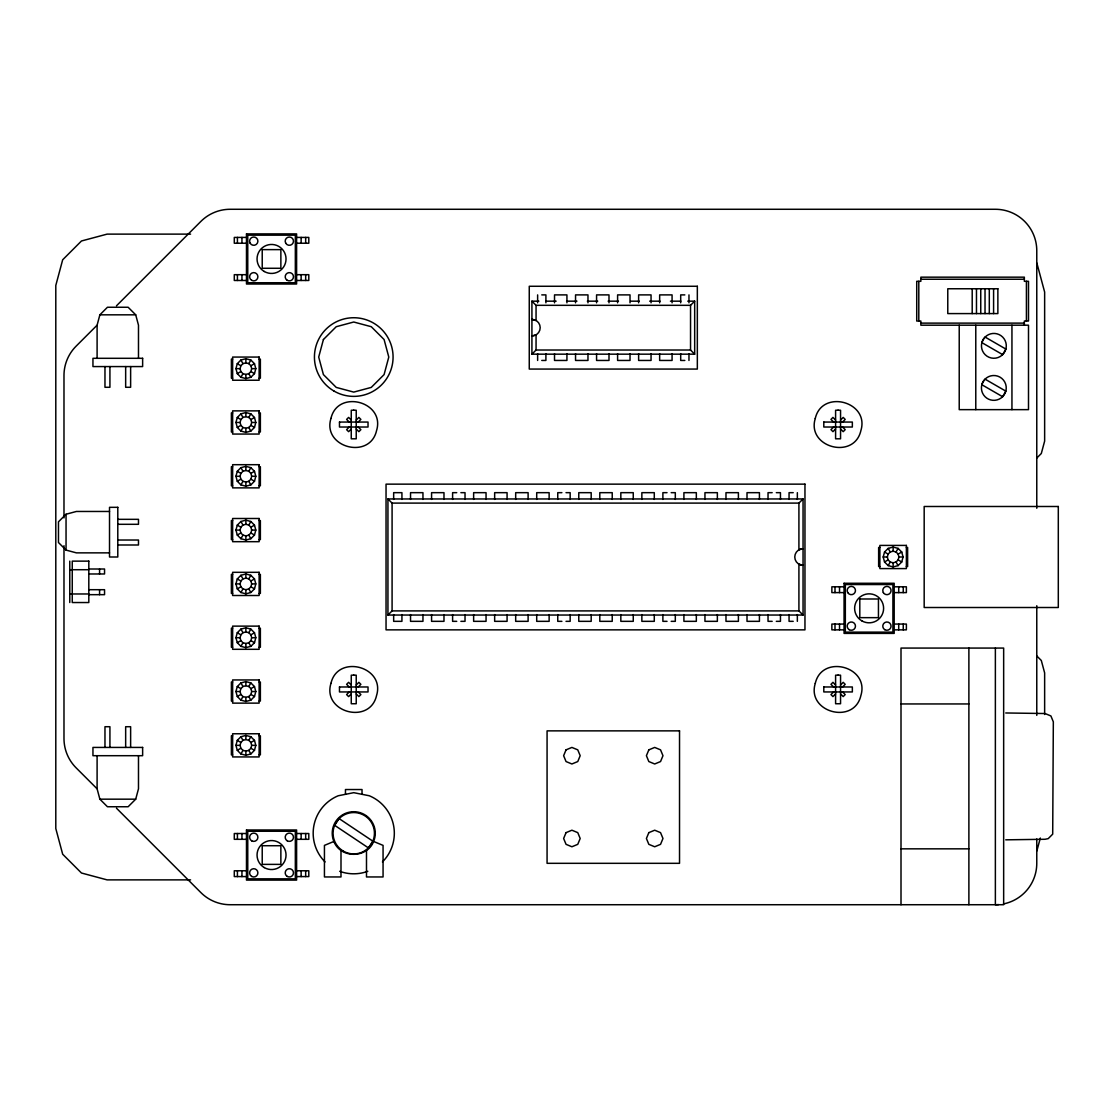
<?xml version="1.0" encoding="UTF-8"?>
<svg xmlns="http://www.w3.org/2000/svg" width="1114" height="1114" viewBox="0 0 1114 1114"><rect width="100%" height="100%" fill="white"/><g stroke="black" fill="none" stroke-linecap="round" stroke-linejoin="round"><path stroke-width="1.5" d="M138.484 358.304L138.484 325.191L135.713 314.83L128.138 307.255L107.445 307.255L99.87 314.83L97.099 325.191L97.099 358.304M235.945 368.65L237.282 363.679L240.916 360.045L245.874 358.722L250.845 360.045L254.479 363.679L255.816 368.65L254.479 373.622L250.845 377.256L245.874 378.579L240.916 377.256L237.282 373.622L235.945 368.65L240.081 368.65L240.861 365.754L242.977 363.637L245.874 362.858L248.784 363.637L250.901 365.754L251.68 368.65L250.901 371.547L248.784 373.663L245.874 374.443L242.977 373.663L240.861 371.547L240.081 368.65M235.945 422.471L237.282 417.499L240.916 413.865L245.874 412.528L250.845 413.865L254.479 417.499L255.816 422.471L254.479 427.428L250.845 431.062L245.874 432.399L240.916 431.062L237.282 427.428L235.945 422.471L240.081 422.471L240.861 419.56L242.977 417.444L245.874 416.664L248.784 417.444L250.901 419.56L251.68 422.471L250.901 425.367L248.784 427.484L245.874 428.263L242.977 427.484L240.861 425.367L240.081 422.471M97.099 755.696L97.099 788.809L99.87 799.17L107.445 806.745L128.138 806.745L135.713 799.17L138.484 788.809L138.484 755.696M235.945 476.277L237.282 471.306L240.916 467.671L245.874 466.348L250.845 467.671L254.479 471.306L255.816 476.277L254.479 481.248L250.845 484.882L245.874 486.219L240.916 484.882L237.282 481.248L235.945 476.277L240.081 476.277L240.861 473.38L242.977 471.264L245.874 470.484L248.784 471.264L250.901 473.38L251.68 476.277L250.901 479.173L248.784 481.304L245.874 482.07L242.977 481.304L240.861 479.173L240.081 476.277M235.945 530.097L237.282 525.126L240.916 521.491L245.874 520.154L250.845 521.491L254.479 525.126L255.816 530.097L254.479 535.054L250.845 538.703L245.874 540.025L240.916 538.703L237.282 535.054L235.945 530.097L240.081 530.097L240.861 527.201L242.977 525.07L245.874 524.304L248.784 525.07L250.901 527.201L251.68 530.097L250.901 532.993L248.784 535.11L245.874 535.89L242.977 535.11L240.861 532.993L240.081 530.097M235.945 583.903L237.282 578.946L240.916 575.297L245.874 573.975L250.845 575.297L254.479 578.946L255.816 583.903L254.479 588.874L250.845 592.509L245.874 593.846L240.916 592.509L237.282 588.874L235.945 583.903L240.081 583.903L240.861 581.007L242.977 578.89L245.874 578.11L248.784 578.89L250.901 581.007L251.68 583.903L250.901 586.799L248.784 588.93L245.874 589.696L242.977 588.93L240.861 586.799L240.081 583.903M235.945 637.723L237.282 632.752L240.916 629.118L245.874 627.781L250.845 629.118L254.479 632.752L255.816 637.723L254.479 642.694L250.845 646.329L245.874 647.652L240.916 646.329L237.282 642.694L235.945 637.723L240.081 637.723L240.861 634.827L242.977 632.696L245.874 631.93L248.784 632.696L250.901 634.827L251.68 637.723L250.901 640.62L248.784 642.736L245.874 643.516L242.977 642.736L240.861 640.62L240.081 637.723M235.945 691.529L237.282 686.572L240.916 682.938L245.874 681.601L250.845 682.938L254.479 686.572L255.816 691.529L254.479 696.501L250.845 700.135L245.874 701.472L240.916 700.135L237.282 696.501L235.945 691.529L240.081 691.529L240.861 688.633L242.977 686.516L245.874 685.737L248.784 686.516L250.901 688.633L251.68 691.529L250.901 694.44L248.784 696.556L245.874 697.336L242.977 696.556L240.861 694.44L240.081 691.529M235.945 745.35L237.282 740.378L240.916 736.744L245.874 735.421L250.845 736.744L254.479 740.378L255.816 745.35L254.479 750.321L250.845 753.955L245.874 755.278L240.916 753.955L237.282 750.321L235.945 745.35L240.081 745.35L240.861 742.453L242.977 740.337L245.874 739.557L248.784 740.337L250.901 742.453L251.68 745.35L250.901 748.246L248.784 750.363L245.874 751.142L242.977 750.363L240.861 748.246L240.081 745.35M883.193 557L884.53 552.029L888.164 548.394L893.136 547.071L898.093 548.394L901.741 552.029L903.064 557L901.741 561.971L898.093 565.606L893.136 566.929L888.164 565.606L884.53 561.971L883.193 557L887.343 557L888.109 554.104L890.239 551.987L893.136 551.207L896.032 551.987L898.149 554.104L898.928 557L898.149 559.896L896.032 562.013L893.136 562.793L890.239 562.013L888.109 559.896L887.343 557M1036.869 850.915L1040.323 838.034M240.916 377.256L242.977 373.663M248.784 363.637L250.845 360.045M240.916 431.062L242.977 427.484M248.784 417.444L250.845 413.865M240.916 484.882L242.977 481.304M248.784 471.264L250.845 467.671M240.916 538.703L242.977 535.11M248.784 525.07L250.845 521.491M240.916 592.509L242.977 588.93M248.784 578.89L250.845 575.297M240.916 646.329L242.977 642.736M248.784 632.696L250.845 629.118M240.916 700.135L242.977 696.556M248.784 686.516L250.845 682.938M240.916 753.955L242.977 750.363M248.784 740.337L250.845 736.744M888.164 565.606L890.239 562.013M896.032 551.987L898.093 548.394M373.636 841.474C366.952 858.588 340.536 858.588 333.866 841.474A21.528 21.528 0 0 1 353.751 811.716A21.528 21.528 0 0 1 373.636 841.474L383.063 845.387L383.063 876.955L366.492 876.955L366.492 850.107M96.904 325.385L76.1 346.175A41.399 41.399 0 0 0 63.985 375.446L63.985 517.913M116.469 305.807L200.882 221.407A41.399 41.399 0 0 1 230.152 209.279L995.373 209.279A41.399 41.399 0 0 1 1036.772 250.678L1036.772 508.263M109.52 511.465L76.393 511.465L66.046 514.236L58.471 521.812L58.471 542.518L66.046 550.093L76.393 552.864L109.52 552.864M349.267 427.024L346.621 429.656L347.61 430.672L348.626 431.661L351.258 429.015M356.229 420.048L358.861 417.416L359.878 418.404L360.866 419.421L358.235 422.053M538.842 301.17L531.921 301.17L531.921 354.168L536.057 350.019L690.541 350.019L694.676 354.168L694.676 301.17L687.756 301.17M531.921 301.17L536.057 305.32L690.541 305.32L694.676 301.17M387.937 615.039L392.086 610.904L798.919 610.904L803.055 615.039L803.055 498.961L387.937 498.961L387.937 615.039L803.055 615.039M349.267 691.947L346.621 694.579L347.61 695.596L348.626 696.584L351.258 693.952M356.229 684.985L358.861 682.339L359.878 683.328L360.866 684.344L358.235 686.976M833.592 427.024L830.96 429.656L831.949 430.672L832.952 431.661L835.597 429.015M840.555 420.048L843.201 417.416L844.203 418.404L845.192 419.421L842.56 422.053M387.937 498.961L392.086 503.096L798.919 503.096L803.055 498.961M1036.772 458.063L1041.312 453.509L1044.64 441.088L1044.64 292.063L1036.869 263.085M833.592 691.947L830.96 694.579L831.949 695.596L832.952 696.584L835.597 693.952M840.555 684.985L843.201 682.339L844.203 683.328L845.192 684.344L842.56 686.976M237.282 373.622L240.861 371.547M250.901 365.754L254.479 363.679M237.282 427.428L240.861 425.367M250.901 419.56L254.479 417.499M237.282 481.248L240.861 479.173M250.901 473.38L254.479 471.306M237.282 535.054L240.861 532.993M250.901 527.201L254.479 525.126M237.282 588.874L240.861 586.799M250.901 581.007L254.479 578.946M237.282 642.694L240.861 640.62M250.901 634.827L254.479 632.752M237.282 696.501L240.861 694.44M250.901 688.633L254.479 686.572M237.282 750.321L240.861 748.246M250.901 742.453L254.479 740.378M884.53 561.971L888.109 559.896M898.149 554.104L901.741 552.029M333.866 841.474L324.439 845.387L324.439 876.955L340.995 876.955L340.995 850.107M1005.733 839.831L1045.057 839.274L1048.218 838.633L1052.702 834.135L1053.329 721.83L1050.906 715.954L1045.057 713.531L1005.733 712.974M190.578 234.121L107.125 234.121L81.461 240.986L62.676 259.785L55.797 285.449L55.797 828.551L62.676 854.215L81.461 873.014L107.125 879.879L190.578 879.879M245.874 237.421L234.288 237.421L234.288 243.228L245.874 243.228M297.215 237.421L308.801 237.421L308.801 243.228L297.215 243.228M245.874 274.685L234.288 274.685L234.288 280.477L245.874 280.477M297.215 274.685L308.801 274.685L308.801 280.477L297.215 280.477M920.86 279.238L1024.351 279.238M541.766 294.89L545.902 294.89L545.902 302.827M684.832 294.89L680.696 294.89L680.696 302.827M545.763 301.17L556.151 301.17M566.553 301.17L576.941 301.17M587.329 301.17L597.717 301.17M608.105 301.17L618.493 301.17M630.608 301.17L639.269 301.17M649.657 301.17L660.045 301.17M670.433 301.17L680.835 301.17M99.87 314.83L135.713 314.83M920.86 323.116L1024.351 323.116M531.921 354.168L694.676 354.168M232.631 359.126L231.392 359.126L231.392 378.175L232.631 378.175M259.13 359.126L260.37 359.126L260.37 378.175L259.13 378.175M541.766 360.449L545.902 360.449L545.902 353.709M684.832 360.449L680.696 360.449L680.696 353.709M251.68 368.65L255.816 368.65M232.631 412.946L231.392 412.946L231.392 431.981L232.631 431.981M259.13 412.946L260.37 412.946L260.37 431.981L259.13 431.981M251.68 422.471L255.816 422.471M232.631 466.752L231.392 466.752L231.392 485.801L232.631 485.801M259.13 466.752L260.37 466.752L260.37 485.801L259.13 485.801M251.68 476.277L255.816 476.277M456.74 492.667L452.604 492.667L452.604 499.406M460.876 492.667L465.025 492.667L465.025 499.406M561.888 492.667L557.752 492.667L557.752 499.406M566.023 492.667L570.159 492.667L570.159 499.406M667.035 492.667L662.886 492.667L662.886 499.406M671.171 492.667L675.307 492.667L675.307 499.406M772.169 492.667L768.033 492.667L768.033 499.406M776.319 492.667L780.454 492.667L780.454 499.406M793.21 492.667L789.06 492.667L789.06 499.406M117.792 519.333L138.484 519.333L138.484 524.304L117.792 524.304M232.631 520.572L231.392 520.572L231.392 539.608L232.631 539.608M259.13 520.572L260.37 520.572L260.37 539.608L259.13 539.608M251.68 530.097L255.816 530.097M117.792 540.025L138.484 540.025L138.484 544.997L117.792 544.997M879.879 547.475L878.64 547.475L878.64 566.525L879.879 566.525M906.378 547.475L907.618 547.475L907.618 566.525L906.378 566.525M898.928 557L903.064 557M88.814 569.003L104.549 569.003L104.549 573.975L88.814 573.975M69.778 569.714L88.814 569.714M232.631 574.392L231.392 574.392L231.392 593.428L232.631 593.428M259.13 574.392L260.37 574.392L260.37 593.428L259.13 593.428M251.68 583.903L255.816 583.903M843.451 586.799L831.866 586.799L831.866 592.606L843.451 592.606M894.793 586.799L906.378 586.799L906.378 592.606L894.793 592.606M88.814 589.696L104.549 589.696L104.549 594.667L88.814 594.667M69.778 593.971L88.814 593.971M456.74 621.334L452.604 621.334L452.604 614.594M460.876 621.334L465.025 621.334L465.025 614.594M561.888 621.334L557.752 621.334L557.752 614.594M566.023 621.334L570.159 621.334L570.159 614.594M667.035 621.334L662.886 621.334L662.886 614.594M671.171 621.334L675.307 621.334L675.307 614.594M772.169 621.334L768.033 621.334L768.033 614.594M776.319 621.334L780.454 621.334L780.454 614.594M793.21 621.334L789.06 621.334L789.06 614.594M843.451 624.063L831.866 624.063L831.866 629.856L843.451 629.856M894.793 624.063L906.378 624.063L906.378 629.856L894.793 629.856M232.631 628.199L231.392 628.199L231.392 647.248L232.631 647.248M259.13 628.199L260.37 628.199L260.37 647.248L259.13 647.248M251.68 637.723L255.816 637.723M232.631 682.019L231.392 682.019L231.392 701.054L232.631 701.054M259.13 682.019L260.37 682.019L260.37 701.054L259.13 701.054M251.68 691.529L255.816 691.529M901.003 703.951L968.888 703.951M232.631 735.825L231.392 735.825L231.392 754.874L232.631 754.874M259.13 735.825L260.37 735.825L260.37 754.874L259.13 754.874M251.68 745.35L255.816 745.35M99.87 799.17L135.713 799.17M245.874 833.523L234.288 833.523L234.288 839.315L245.874 839.315M297.215 833.523L308.801 833.523L308.801 839.315L297.215 839.315M901.003 848.84L968.888 848.84M245.874 870.772L234.288 870.772L234.288 876.579L245.874 876.579M297.215 870.772L308.801 870.772L308.801 876.579L297.215 876.579M884.53 552.029L888.109 554.104M898.149 559.896L901.741 561.971M237.282 363.679L240.861 365.754M250.901 371.547L254.479 373.622M237.282 417.499L240.861 419.56M250.901 425.367L254.479 427.428M237.282 471.306L240.861 473.38M250.901 479.173L254.479 481.248M237.282 525.126L240.861 527.201M250.901 532.993L254.479 535.054M237.282 578.946L240.861 581.007M250.901 586.799L254.479 588.874M237.282 632.752L240.861 634.827M250.901 640.62L254.479 642.694M237.282 686.572L240.861 688.633M250.901 694.44L254.479 696.501M237.282 740.378L240.861 742.453M250.901 748.246L254.479 750.321M835.597 420.048L832.952 417.416L831.949 418.404L830.96 419.421L833.592 422.053M842.56 427.024L845.192 429.656L844.203 430.672L843.201 431.661L840.555 429.015M1036.772 655.937L1041.312 660.491L1044.64 672.912L1044.64 714.492M835.597 684.985L832.952 682.339L831.949 683.328L830.96 684.344L833.592 686.976M842.56 691.947L845.192 694.579L844.203 695.596L843.201 696.584L840.555 693.952M351.258 420.048L348.626 417.416L347.61 418.404L346.621 419.421L349.267 422.053M358.235 427.024L360.866 429.656L359.878 430.672L358.861 431.661L356.229 429.015M351.258 684.985L348.626 682.339L347.61 683.328L346.621 684.344L349.267 686.976M358.235 691.947L360.866 694.579L359.878 695.596L358.861 696.584L356.229 693.952M96.904 788.615L76.1 767.825A41.399 41.399 0 0 1 63.985 738.554L63.985 545.707M116.469 808.193L200.882 892.593A41.399 41.399 0 0 0 230.152 904.721L1003.658 904.721L1003.658 648.069L901.003 648.069L901.003 904.721M888.164 548.394L890.239 551.987M896.032 562.013L898.093 565.606M240.916 360.045L242.977 363.637M248.784 373.663L250.845 377.256M240.916 413.865L242.977 417.444M248.784 427.484L250.845 431.062M240.916 467.671L242.977 471.264M248.784 481.304L250.845 484.882M240.916 521.491L242.977 525.07M248.784 535.11L250.845 538.703M240.916 575.297L242.977 578.89M248.784 588.93L250.845 592.509M240.916 629.118L242.977 632.696M248.784 642.736L250.845 646.329M240.916 682.938L242.977 686.516M248.784 696.556L250.845 700.135M240.916 736.744L242.977 740.337M248.784 750.363L250.845 753.955M1036.772 605.738L1036.772 715.383M1036.772 838.953L1036.772 863.322A41.399 41.399 0 0 1 1003.449 903.927M1026.426 281.299L1026.426 321.041M1024.351 325.191L1024.351 321.041L1028.501 321.041L1028.501 281.299L1024.351 281.299L1024.351 277.163L920.86 277.163L920.86 281.299L916.725 281.299L916.725 321.041L920.86 321.041L920.86 325.191L1028.501 325.191L1028.501 409.646L959.224 409.646L959.224 325.191M1011.944 325.191L1011.944 409.646M995.373 648.069L995.373 904.721A41.399 41.399 0 0 0 998.59 904.596M993.591 288.763L993.591 313.591M989.302 288.763L989.302 313.591M985.027 288.763L985.027 313.591M980.752 288.763L980.752 313.591M976.477 288.763L976.477 313.591M975.78 325.191L975.78 409.646M972.202 288.763L972.202 313.591M968.888 648.069L968.888 904.721M918.799 281.299L918.799 321.041M903.245 586.799L903.245 592.606M903.245 624.063L903.245 629.856M898.72 586.799L898.72 592.606M898.72 624.063L898.72 629.856M893.136 547.071L893.136 551.207M893.136 562.793L893.136 566.929M839.524 586.799L839.524 592.606M839.524 624.063L839.524 629.856M834.999 586.799L834.999 592.606M834.999 624.063L834.999 629.856M798.919 503.096L798.919 549.829L803.055 548.715A8.285 8.285 0 0 0 794.769 557A8.285 8.285 0 0 0 803.055 565.285L798.919 564.171L798.919 610.904M797.346 492.667L797.346 499.406M797.346 614.594L797.346 621.334M759.428 499.406L759.428 492.667L747.007 492.667L747.007 499.406M759.428 614.594L759.428 621.334L747.007 621.334L747.007 614.594M738.401 499.406L738.401 492.667L725.98 492.667L725.98 499.406M738.401 614.594L738.401 621.334L725.98 621.334L725.98 614.594M717.36 499.406L717.36 492.667L704.953 492.667L704.953 499.406M717.36 614.594L717.36 621.334L704.953 621.334L704.953 614.594M696.334 499.406L696.334 492.667L683.912 492.667L683.912 499.406M696.334 614.594L696.334 621.334L683.912 621.334L683.912 614.594M690.541 305.32L690.541 350.019M688.967 294.89L688.967 302.827M688.967 353.709L688.967 360.449M672.076 302.827L672.076 294.89L659.655 294.89L659.655 302.827M672.076 353.709L672.076 360.449L659.655 360.449L659.655 353.709M654.28 499.406L654.28 492.667L641.859 492.667L641.859 499.406M654.28 614.594L654.28 621.334L641.859 621.334L641.859 614.594M651.049 302.827L651.049 294.89L638.628 294.89L638.628 302.827M651.049 353.709L651.049 360.449L638.628 360.449L638.628 353.709M633.253 499.406L633.253 492.667L620.832 492.667L620.832 499.406M633.253 614.594L633.253 621.334L620.832 621.334L620.832 614.594M630.023 302.827L630.023 294.89L617.602 294.89L617.602 302.827M630.023 353.709L630.023 360.449L617.602 360.449L617.602 353.709M612.227 499.406L612.227 492.667L599.805 492.667L599.805 499.406M612.227 614.594L612.227 621.334L599.805 621.334L599.805 614.594M608.996 302.827L608.996 294.89L596.575 294.89L596.575 302.827M608.996 353.709L608.996 360.449L596.575 360.449L596.575 353.709M591.186 499.406L591.186 492.667L578.779 492.667L578.779 499.406M591.186 614.594L591.186 621.334L578.779 621.334L578.779 614.594M587.969 302.827L587.969 294.89L575.548 294.89L575.548 302.827M587.969 353.709L587.969 360.449L575.548 360.449L575.548 353.709M566.929 302.827L566.929 294.89L554.521 294.89L554.521 302.827M566.929 353.709L566.929 360.449L554.521 360.449L554.521 353.709M549.132 499.406L549.132 492.667L536.711 492.667L536.711 499.406M549.132 614.594L549.132 621.334L536.711 621.334L536.711 614.594M537.63 294.89L537.63 302.827M537.63 353.709L537.63 360.449M536.057 305.32L536.057 320.498L531.921 319.384A8.285 8.285 0 0 1 540.193 327.669A8.285 8.285 0 0 1 531.921 335.955L536.057 334.841L536.057 350.019M528.106 499.406L528.106 492.667L515.685 492.667L515.685 499.406M528.106 614.594L528.106 621.334L515.685 621.334L515.685 614.594M507.079 499.406L507.079 492.667L494.658 492.667L494.658 499.406M507.079 614.594L507.079 621.334L494.658 621.334L494.658 614.594M486.052 499.406L486.052 492.667L473.631 492.667L473.631 499.406M486.052 614.594L486.052 621.334L473.631 621.334L473.631 614.594M443.985 499.406L443.985 492.667L431.578 492.667L431.578 499.406M443.985 614.594L443.985 621.334L431.578 621.334L431.578 614.594M422.958 499.406L422.958 492.667L410.537 492.667L410.537 499.406M422.958 614.594L422.958 621.334L410.537 621.334L410.537 614.594M401.931 499.406L401.931 492.667L393.66 492.667L393.66 499.406M401.931 614.594L401.931 621.334L393.66 621.334L393.66 614.594M392.086 503.096L392.086 610.904M362.022 794.324L362.022 789.534L345.465 789.534L345.465 794.324M305.668 237.421L305.668 243.228M305.668 274.685L305.668 280.477M305.668 833.523L305.668 839.315M305.668 870.772L305.668 876.579M301.142 237.421L301.142 243.228M301.142 274.685L301.142 280.477M301.142 833.523L301.142 839.315M301.142 870.772L301.142 876.579M245.874 358.722L245.874 362.858M245.874 374.443L245.874 378.579M245.874 412.528L245.874 416.664M245.874 428.263L245.874 432.399M245.874 466.348L245.874 470.484M245.874 482.07L245.874 486.219M245.874 520.154L245.874 524.304M245.874 535.89L245.874 540.025M245.874 573.975L245.874 578.11M245.874 589.696L245.874 593.846M245.874 627.781L245.874 631.93M245.874 643.516L245.874 647.652M245.874 681.601L245.874 685.737M245.874 697.336L245.874 701.472M245.874 735.421L245.874 739.557M245.874 751.142L245.874 755.278M241.947 237.421L241.947 243.228M241.947 274.685L241.947 280.477M241.947 833.523L241.947 839.315M241.947 870.772L241.947 876.579M237.421 237.421L237.421 243.228M237.421 274.685L237.421 280.477M237.421 833.523L237.421 839.315M237.421 870.772L237.421 876.579M130.63 366.576L130.63 387.282L125.659 387.282L125.659 366.576M130.63 747.424L130.63 726.718L125.659 726.718L125.659 747.424M109.924 366.576L109.924 387.282L104.967 387.282L104.967 366.576M109.924 747.424L109.924 726.718L104.967 726.718L104.967 747.424M99.578 569.003L99.578 573.975M99.578 589.696L99.578 594.667M69.778 561.136L69.778 602.535M66.046 514.236L66.046 550.093M382.436 861.93A40.564 40.564 0 0 0 369.277 795.758L353.751 792.681L338.224 795.758A40.564 40.564 0 0 0 325.065 861.93M367.815 871.287A40.564 40.564 0 0 1 339.673 871.287M339.478 422.053L339.478 427.024L368.024 427.024L368.024 422.053L339.478 422.053M339.478 686.976L339.478 691.947L368.024 691.947L368.024 686.976L339.478 686.976M823.803 422.053L823.803 427.024L852.349 427.024L852.349 422.053L823.803 422.053M823.803 686.976L823.803 691.947L852.349 691.947L852.349 686.976L823.803 686.976M330.955 418.432C322.002 447.41 369.806 460.221 376.546 430.645C385.486 401.667 337.695 388.856 330.955 418.432M330.955 683.355C322.002 712.333 369.806 725.144 376.546 695.568C385.486 666.59 337.695 653.779 330.955 683.355M815.281 418.432C806.327 447.41 854.132 460.221 860.871 430.645C869.825 401.667 822.021 388.856 815.281 418.432M815.281 683.355C806.327 712.333 854.132 725.144 860.871 695.568C869.825 666.59 822.021 653.779 815.281 683.355M323.408 339.533L318.701 357.065L323.408 374.583L336.233 387.407L353.751 392.1L371.268 387.407L384.093 374.583L388.786 357.065L384.093 339.533L371.268 326.708L353.751 322.016L336.233 326.708L323.408 339.533M246.486 233.898L246.486 284.014L296.603 284.014L296.603 233.898L246.486 233.898M247.754 235.165L247.754 282.747L295.335 282.747L295.335 235.165L247.754 235.165M262.222 249.62L262.222 268.279L280.867 268.279L280.867 249.62L262.222 249.62M246.486 829.986L246.486 880.102L296.603 880.102L296.603 829.986L246.486 829.986M247.754 831.253L247.754 878.835L295.335 878.835L295.335 831.253L247.754 831.253M262.222 845.721L262.222 864.38L280.867 864.38L280.867 845.721L262.222 845.721M566.051 749.847L563.628 755.696L566.051 761.558L571.9 763.981L577.762 761.558L580.185 755.696L577.762 749.847L571.9 747.424L566.051 749.847M566.051 832.631L563.628 838.494L566.051 844.342L571.9 846.765L577.762 844.342L580.185 838.494L577.762 832.631L571.9 830.209L566.051 832.631M648.835 749.847L646.412 755.696L648.835 761.558L654.698 763.981L660.546 761.558L662.969 755.696L660.546 749.847L654.698 747.424L648.835 749.847M648.835 832.631L646.412 838.494L648.835 844.342L654.698 846.765L660.546 844.342L662.969 838.494L660.546 832.631L654.698 830.209L648.835 832.631M844.064 583.276L844.064 633.393L894.18 633.393L894.18 583.276L844.064 583.276M845.331 584.544L845.331 632.125L892.913 632.125L892.913 584.544L845.331 584.544M859.799 598.998L859.799 617.657L878.445 617.657L878.445 598.998L859.799 598.998M983.119 339.645L981.88 342.639L1002.656 354.628L1005.872 349.072A12.421 12.421 0 0 0 990.666 333.852A12.421 12.421 0 0 0 985.096 354.628A12.421 12.421 0 0 0 1005.872 349.072L985.096 337.069L983.119 339.645M983.077 381.726L981.838 384.72L1002.614 396.709L1005.831 391.139A12.421 12.421 0 0 0 990.625 375.933A12.421 12.421 0 0 0 985.054 396.709A12.421 12.421 0 0 0 1005.831 391.139L985.054 379.15L983.077 381.726M339.116 818.609L334.632 825.321L368.386 847.879L372.87 841.167L339.116 818.609M353.751 410.175L351.258 410.258L351.258 438.805L356.229 438.805L356.229 410.258L353.751 410.175M838.076 410.175L835.597 410.258L835.597 438.805L840.555 438.805L840.555 410.258L838.076 410.175M353.751 675.112L351.258 675.195L351.258 703.742L356.229 703.742L356.229 675.195L353.751 675.112M838.076 675.112L835.597 675.195L835.597 703.742L840.555 703.742L840.555 675.195L838.076 675.112M697.336 286.27L529.261 286.27L529.261 369.068L697.336 369.068L697.336 286.27M997.866 288.763L947.777 288.763L947.777 313.591L997.866 313.591L997.866 288.763M259.13 357.065L232.631 357.065L232.631 380.236L259.13 380.236L259.13 357.065M142.634 358.304L92.949 358.304L92.949 366.576L142.634 366.576L142.634 358.304M259.13 410.871L232.631 410.871L232.631 434.056L259.13 434.056L259.13 410.871M259.13 464.691L232.631 464.691L232.631 487.876L259.13 487.876L259.13 464.691M804.962 484.144L386.043 484.144L386.043 629.856L804.962 629.856L804.962 484.144M1058.3 506.494L924.174 506.494L924.174 607.506L1058.3 607.506L1058.3 506.494M117.792 507.33L109.52 507.33L109.52 557L117.792 557L117.792 507.33M259.13 518.497L232.631 518.497L232.631 541.683L259.13 541.683L259.13 518.497M906.378 545.414L879.879 545.414L879.879 568.586L906.378 568.586L906.378 545.414M88.814 561.136L72.257 561.136L72.257 602.535L88.814 602.535L88.814 561.136M259.13 572.317L232.631 572.317L232.631 595.503L259.13 595.503L259.13 572.317M259.13 626.124L232.631 626.124L232.631 649.309L259.13 649.309L259.13 626.124M259.13 679.944L232.631 679.944L232.631 703.129L259.13 703.129L259.13 679.944M679.526 730.868L547.071 730.868L547.071 863.322L679.526 863.322L679.526 730.868M259.13 733.764L232.631 733.764L232.631 756.935L259.13 756.935L259.13 733.764M142.634 747.424L92.949 747.424L92.949 755.696L142.634 755.696L142.634 747.424M343.404 851.166A20.693 20.693 0 0 0 374.443 833.244A20.693 20.693 0 0 0 343.404 815.323A20.693 20.693 0 0 0 343.404 851.166M861.874 620.874A14.482 14.482 0 0 0 883.611 608.328A14.482 14.482 0 0 0 861.874 595.781A14.482 14.482 0 0 0 861.874 620.874M883.332 592.606A4.136 4.136 0 0 0 890.504 592.606A4.136 4.136 0 0 0 886.925 586.396A4.136 4.136 0 0 0 883.332 592.606M849.258 629.716A4.136 4.136 0 0 0 855.468 626.124A4.136 4.136 0 0 0 849.258 622.545A4.136 4.136 0 0 0 849.258 629.716M884.85 629.716A4.136 4.136 0 0 0 891.061 626.124A4.136 4.136 0 0 0 884.85 622.545A4.136 4.136 0 0 0 884.85 629.716M847.74 592.606A4.136 4.136 0 0 0 854.911 592.606A4.136 4.136 0 0 0 851.319 586.396A4.136 4.136 0 0 0 847.74 592.606M264.297 271.496A14.482 14.482 0 0 0 286.033 258.949A14.482 14.482 0 0 0 264.297 246.403A14.482 14.482 0 0 0 264.297 271.496M285.755 243.228A4.136 4.136 0 0 0 292.926 243.228A4.136 4.136 0 0 0 289.348 237.017A4.136 4.136 0 0 0 285.755 243.228M251.68 280.338A4.136 4.136 0 0 0 257.891 276.745A4.136 4.136 0 0 0 251.68 273.167A4.136 4.136 0 0 0 251.68 280.338M287.273 280.338A4.136 4.136 0 0 0 293.483 276.745A4.136 4.136 0 0 0 287.273 273.167A4.136 4.136 0 0 0 287.273 280.338M250.163 243.228A4.136 4.136 0 0 0 257.334 243.228A4.136 4.136 0 0 0 253.741 237.017A4.136 4.136 0 0 0 250.163 243.228M264.297 867.597A14.482 14.482 0 0 0 286.033 855.051A14.482 14.482 0 0 0 264.297 842.504A14.482 14.482 0 0 0 264.297 867.597M287.273 840.833A4.136 4.136 0 0 0 293.483 837.255A4.136 4.136 0 0 0 287.273 833.662A4.136 4.136 0 0 0 287.273 840.833M251.68 876.44A4.136 4.136 0 0 0 257.891 872.847A4.136 4.136 0 0 0 251.68 869.268A4.136 4.136 0 0 0 251.68 876.44M287.273 876.44A4.136 4.136 0 0 0 293.483 872.847A4.136 4.136 0 0 0 287.273 869.268A4.136 4.136 0 0 0 287.273 876.44M251.68 840.833A4.136 4.136 0 0 0 257.891 837.255A4.136 4.136 0 0 0 251.68 833.662A4.136 4.136 0 0 0 251.68 840.833M334.089 391.111A39.324 39.324 0 0 0 393.075 357.065A39.324 39.324 0 0 0 334.089 323.004A39.324 39.324 0 0 0 334.089 391.111"/></g></svg>
